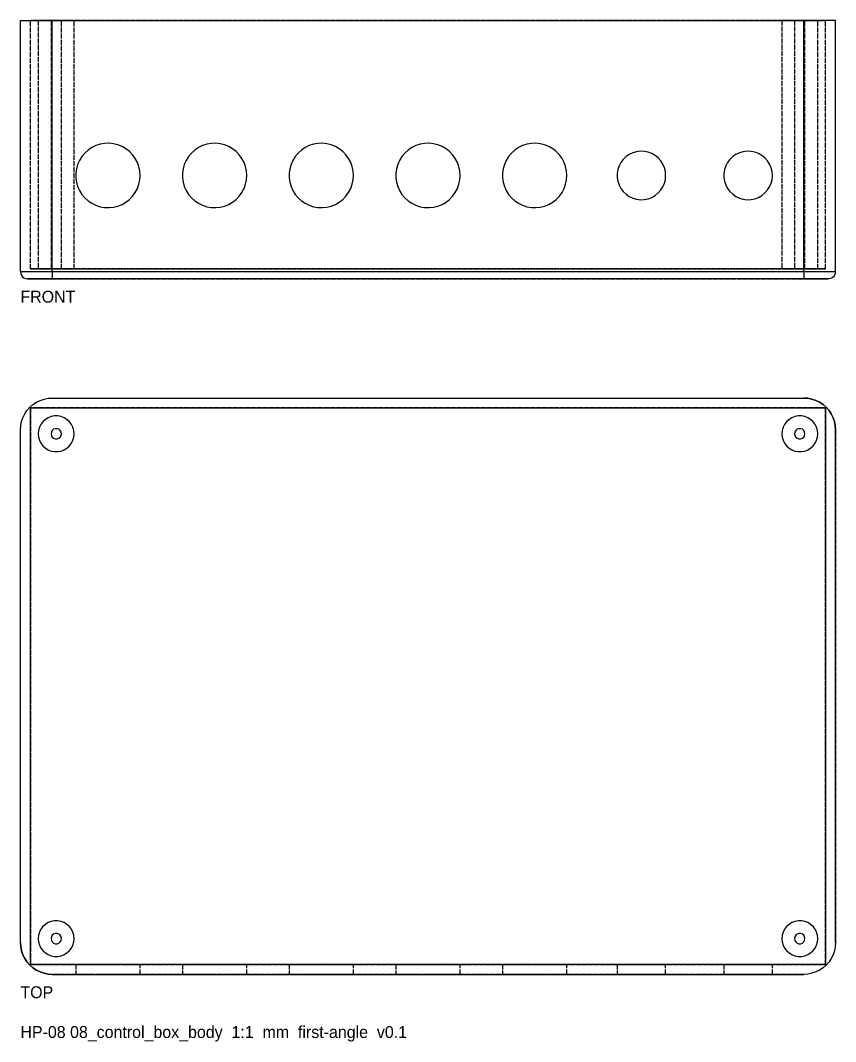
# Model space of a CAD drawing. Header units: millimetres. Extents: x 0 to 380, y -17 to 240.
# Drawn here: x 0 to 205, y -16.9 to 240 of the extents above; entities that cross this region are included whole.
import ezdxf

# ---------------------------------------------------------------- set-up
doc = ezdxf.new("R2010")
doc.units = ezdxf.units.MM
doc.linetypes.add('DASHED', pattern=[1.524, 1.27, -0.254])
for name, color, linetype in [('HIDDEN', 8, 'DASHED'), ('TEXT', 3, 'Continuous'), ('VISIBLE', 7, 'Continuous')]:
    doc.layers.add(name, color=color, linetype=linetype)

msp = doc.modelspace()

# ---------------------------------------------------------------- linework, layer by layer
at = {"layer": 'HIDDEN'}
for points in [[(0, 176.75), (0, 240)], [(0, 240), (0.05, 240), (0.2, 240), (0.45, 240), (0.79, 240), (1.23, 240), (1.75, 240), (2.34, 240), (3.01, 240), (3.74, 240), (4.53, 240), (5.36, 240), (6.22, 240), (7.1, 240), (8, 240)], [(2.5, 240), (202.5, 240)], [(202.5, 240), (2.5, 240)], [(2.5, 177.5), (2.5, 240)], [(2.5, 177.5), (2.5, 240)], [(13.5, 240), (13.39, 240), (13.05, 240), (12.52, 240), (11.81, 240), (10.95, 240), (10, 240), (9, 240), (8, 240), (7.05, 240), (6.19, 240), (5.48, 240), (4.95, 240), (4.61, 240), (4.5, 240)], [(4.5, 240), (4.61, 240), (4.95, 240), (5.48, 240), (6.19, 240), (7.05, 240), (8, 240), (9, 240), (10, 240), (10.95, 240), (11.81, 240), (12.52, 240), (13.05, 240), (13.39, 240), (13.5, 240)], [(13.5, 240), (13.39, 240), (13.05, 240), (12.52, 240), (11.81, 240), (10.95, 240), (10, 240), (9, 240), (8, 240), (7.05, 240), (6.19, 240), (5.48, 240), (4.95, 240), (4.61, 240), (4.5, 240)], [(4.5, 240), (4.61, 240), (4.95, 240), (5.48, 240), (6.19, 240), (7.05, 240), (8, 240), (9, 240), (10, 240), (10.95, 240), (11.81, 240), (12.52, 240), (13.05, 240), (13.39, 240), (13.5, 240)], [(4.5, 240), (4.5, 177.5)], [(4.5, 240), (4.5, 177.5)], [(10.3, 240), (10.27, 240), (10.17, 240), (10.02, 240), (9.81, 240), (9.56, 240), (9.29, 240), (9, 240), (8.71, 240), (8.44, 240), (8.19, 240), (7.98, 240), (7.83, 240), (7.73, 240), (7.7, 240)], [(7.7, 240), (7.73, 240), (7.83, 240), (7.98, 240), (8.19, 240), (8.44, 240), (8.71, 240), (9, 240), (9.29, 240), (9.56, 240), (9.81, 240), (10.02, 240), (10.17, 240), (10.27, 240), (10.3, 240)], [(10.3, 240), (10.27, 240), (10.17, 240), (10.02, 240), (9.81, 240), (9.56, 240), (9.29, 240), (9, 240), (8.71, 240), (8.44, 240), (8.19, 240), (7.98, 240), (7.83, 240), (7.73, 240), (7.7, 240)], [(7.7, 240), (7.73, 240), (7.83, 240), (7.98, 240), (8.19, 240), (8.44, 240), (8.71, 240), (9, 240), (9.29, 240), (9.56, 240), (9.81, 240), (10.02, 240), (10.17, 240), (10.27, 240), (10.3, 240)], [(7.7, 240), (7.7, 177.5)], [(7.7, 240), (7.7, 177.5)], [(8, 240), (197, 240)], [(10.3, 177.5), (10.3, 240)], [(10.3, 177.5), (10.3, 240)], [(13.5, 177.5), (13.5, 240)], [(13.5, 177.5), (13.5, 240)], [(200.5, 240), (200.39, 240), (200.05, 240), (199.52, 240), (198.81, 240), (197.95, 240), (197, 240), (196, 240), (195, 240), (194.05, 240), (193.19, 240), (192.48, 240), (191.95, 240), (191.61, 240), (191.5, 240)], [(191.5, 240), (191.61, 240), (191.95, 240), (192.48, 240), (193.19, 240), (194.05, 240), (195, 240), (196, 240), (197, 240), (197.95, 240), (198.81, 240), (199.52, 240), (200.05, 240), (200.39, 240), (200.5, 240)], [(200.5, 240), (200.39, 240), (200.05, 240), (199.52, 240), (198.81, 240), (197.95, 240), (197, 240), (196, 240), (195, 240), (194.05, 240), (193.19, 240), (192.48, 240), (191.95, 240), (191.61, 240), (191.5, 240)], [(191.5, 240), (191.61, 240), (191.95, 240), (192.48, 240), (193.19, 240), (194.05, 240), (195, 240), (196, 240), (197, 240), (197.95, 240), (198.81, 240), (199.52, 240), (200.05, 240), (200.39, 240), (200.5, 240)], [(191.5, 240), (191.5, 177.5)], [(191.5, 240), (191.5, 177.5)], [(197.3, 240), (197.27, 240), (197.17, 240), (197.02, 240), (196.81, 240), (196.56, 240), (196.29, 240), (196, 240), (195.71, 240), (195.44, 240), (195.19, 240), (194.98, 240), (194.83, 240), (194.73, 240), (194.7, 240)], [(194.7, 240), (194.73, 240), (194.83, 240), (194.98, 240), (195.19, 240), (195.44, 240), (195.71, 240), (196, 240), (196.29, 240), (196.56, 240), (196.81, 240), (197.02, 240), (197.17, 240), (197.27, 240), (197.3, 240)], [(197.3, 240), (197.27, 240), (197.17, 240), (197.02, 240), (196.81, 240), (196.56, 240), (196.29, 240), (196, 240), (195.71, 240), (195.44, 240), (195.19, 240), (194.98, 240), (194.83, 240), (194.73, 240), (194.7, 240)], [(194.7, 240), (194.73, 240), (194.83, 240), (194.98, 240), (195.19, 240), (195.44, 240), (195.71, 240), (196, 240), (196.29, 240), (196.56, 240), (196.81, 240), (197.02, 240), (197.17, 240), (197.27, 240), (197.3, 240)], [(194.7, 240), (194.7, 177.5)], [(194.7, 240), (194.7, 177.5)], [(205, 240), (204.95, 240), (204.8, 240), (204.55, 240), (204.21, 240), (203.77, 240), (203.25, 240), (202.66, 240), (201.99, 240), (201.26, 240), (200.47, 240), (199.64, 240), (198.78, 240), (197.9, 240), (197, 240)], [(197.3, 177.5), (197.3, 240)], [(197.3, 177.5), (197.3, 240)], [(200.5, 177.5), (200.5, 240)], [(200.5, 177.5), (200.5, 240)], [(202.5, 177.5), (202.5, 240)], [(202.5, 177.5), (202.5, 240)], [(205, 176.75), (205, 240)], [(30.1, 201), (30.02, 202.13), (29.79, 203.23), (29.4, 204.29), (28.87, 205.29), (28.2, 206.21), (27.42, 207.02), (26.53, 207.72), (25.55, 208.28), (24.5, 208.7), (23.41, 208.98), (22.28, 209.1), (21.15, 209.06), (20.04, 208.86), (18.97, 208.51), (17.95, 208.01), (17.01, 207.38), (16.17, 206.63), (15.45, 205.76), (14.85, 204.8), (14.39, 203.77), (14.08, 202.68), (13.92, 201.57), (13.92, 200.43), (14.08, 199.32), (14.39, 198.23), (14.85, 197.2), (15.45, 196.24), (16.17, 195.37), (17.01, 194.62), (17.95, 193.99), (18.97, 193.49), (20.04, 193.14), (21.15, 192.94), (22.28, 192.9), (23.41, 193.02), (24.5, 193.3), (25.55, 193.72), (26.53, 194.28), (27.42, 194.98), (28.2, 195.79), (28.87, 196.71), (29.4, 197.71), (29.79, 198.77), (30.02, 199.87), (30.1, 201)], [(56.93, 201), (56.85, 202.13), (56.62, 203.23), (56.23, 204.29), (55.7, 205.29), (55.04, 206.21), (54.25, 207.02), (53.36, 207.72), (52.38, 208.28), (51.34, 208.7), (50.24, 208.98), (49.12, 209.1), (47.99, 209.06), (46.87, 208.86), (45.8, 208.51), (44.78, 208.01), (43.85, 207.38), (43.01, 206.63), (42.28, 205.76), (41.68, 204.8), (41.22, 203.77), (40.91, 202.68), (40.75, 201.57), (40.75, 200.43), (40.91, 199.32), (41.22, 198.23), (41.68, 197.2), (42.28, 196.24), (43.01, 195.37), (43.85, 194.62), (44.78, 193.99), (45.8, 193.49), (46.87, 193.14), (47.99, 192.94), (49.12, 192.9), (50.24, 193.02), (51.34, 193.3), (52.38, 193.72), (53.36, 194.28), (54.25, 194.98), (55.04, 195.79), (55.7, 196.71), (56.23, 197.71), (56.62, 198.77), (56.85, 199.87), (56.93, 201)], [(83.77, 201), (83.69, 202.13), (83.45, 203.23), (83.07, 204.29), (82.54, 205.29), (81.87, 206.21), (81.09, 207.02), (80.2, 207.72), (79.22, 208.28), (78.17, 208.7), (77.07, 208.98), (75.95, 209.1), (74.82, 209.06), (73.71, 208.86), (72.63, 208.51), (71.62, 208.01), (70.68, 207.38), (69.84, 206.63), (69.11, 205.76), (68.51, 204.8), (68.06, 203.77), (67.74, 202.68), (67.59, 201.57), (67.59, 200.43), (67.74, 199.32), (68.06, 198.23), (68.51, 197.2), (69.11, 196.24), (69.84, 195.37), (70.68, 194.62), (71.62, 193.99), (72.63, 193.49), (73.71, 193.14), (74.82, 192.94), (75.95, 192.9), (77.07, 193.02), (78.17, 193.3), (79.22, 193.72), (80.2, 194.28), (81.09, 194.98), (81.87, 195.79), (82.54, 196.71), (83.07, 197.71), (83.45, 198.77), (83.69, 199.87), (83.77, 201)], [(110.6, 201), (110.52, 202.13), (110.29, 203.23), (109.9, 204.29), (109.37, 205.29), (108.7, 206.21), (107.92, 207.02), (107.03, 207.72), (106.05, 208.28), (105, 208.7), (103.91, 208.98), (102.78, 209.1), (101.65, 209.06), (100.54, 208.86), (99.47, 208.51), (98.45, 208.01), (97.51, 207.38), (96.67, 206.63), (95.95, 205.76), (95.35, 204.8), (94.89, 203.77), (94.58, 202.68), (94.42, 201.57), (94.42, 200.43), (94.58, 199.32), (94.89, 198.23), (95.35, 197.2), (95.95, 196.24), (96.67, 195.37), (97.51, 194.62), (98.45, 193.99), (99.47, 193.49), (100.54, 193.14), (101.65, 192.94), (102.78, 192.9), (103.91, 193.02), (105, 193.3), (106.05, 193.72), (107.03, 194.28), (107.92, 194.98), (108.7, 195.79), (109.37, 196.71), (109.9, 197.71), (110.29, 198.77), (110.52, 199.87), (110.6, 201)], [(137.43, 201), (137.35, 202.13), (137.12, 203.23), (136.73, 204.29), (136.2, 205.29), (135.54, 206.21), (134.75, 207.02), (133.86, 207.72), (132.88, 208.28), (131.84, 208.7), (130.74, 208.98), (129.62, 209.1), (128.49, 209.06), (127.37, 208.86), (126.3, 208.51), (125.28, 208.01), (124.35, 207.38), (123.51, 206.63), (122.78, 205.76), (122.18, 204.8), (121.72, 203.77), (121.41, 202.68), (121.25, 201.57), (121.25, 200.43), (121.41, 199.32), (121.72, 198.23), (122.18, 197.2), (122.78, 196.24), (123.51, 195.37), (124.35, 194.62), (125.28, 193.99), (126.3, 193.49), (127.37, 193.14), (128.49, 192.94), (129.62, 192.9), (130.74, 193.02), (131.84, 193.3), (132.88, 193.72), (133.86, 194.28), (134.75, 194.98), (135.54, 195.79), (136.2, 196.71), (136.73, 197.71), (137.12, 198.77), (137.35, 199.87), (137.43, 201)], [(162.27, 201), (162.19, 201.98), (161.95, 202.93), (161.57, 203.83), (161.04, 204.66), (160.39, 205.4), (159.63, 206.02), (158.78, 206.51), (157.86, 206.86), (156.9, 207.06), (155.92, 207.1), (154.95, 206.98), (154, 206.7), (153.12, 206.28), (152.31, 205.73), (151.6, 205.05), (151.01, 204.26), (150.55, 203.39), (150.24, 202.46), (150.09, 201.49), (150.09, 200.51), (150.24, 199.54), (150.55, 198.61), (151.01, 197.74), (151.6, 196.95), (152.31, 196.27), (153.12, 195.72), (154, 195.3), (154.95, 195.02), (155.92, 194.9), (156.9, 194.94), (157.86, 195.14), (158.78, 195.49), (159.63, 195.98), (160.39, 196.6), (161.04, 197.34), (161.57, 198.17), (161.95, 199.07), (162.19, 200.02), (162.27, 201)], [(189.1, 201), (189.02, 201.98), (188.79, 202.93), (188.4, 203.83), (187.88, 204.66), (187.23, 205.4), (186.47, 206.02), (185.62, 206.51), (184.7, 206.86), (183.74, 207.06), (182.75, 207.1), (181.78, 206.98), (180.84, 206.7), (179.95, 206.28), (179.14, 205.73), (178.43, 205.05), (177.84, 204.26), (177.39, 203.39), (177.08, 202.46), (176.92, 201.49), (176.92, 200.51), (177.08, 199.54), (177.39, 198.61), (177.84, 197.74), (178.43, 196.95), (179.14, 196.27), (179.95, 195.72), (180.84, 195.3), (181.78, 195.02), (182.75, 194.9), (183.74, 194.94), (184.7, 195.14), (185.62, 195.49), (186.47, 195.98), (187.23, 196.6), (187.88, 197.34), (188.4, 198.17), (188.79, 199.07), (189.02, 200.02), (189.1, 201)], [(202.5, 177.5), (2.5, 177.5)], [(2.5, 177.5), (202.5, 177.5)], [(13.5, 177.5), (13.39, 177.5), (13.05, 177.5), (12.52, 177.5), (11.81, 177.5), (10.95, 177.5), (10, 177.5), (9, 177.5), (8, 177.5), (7.05, 177.5), (6.19, 177.5), (5.48, 177.5), (4.95, 177.5), (4.61, 177.5), (4.5, 177.5)], [(4.5, 177.5), (4.61, 177.5), (4.95, 177.5), (5.48, 177.5), (6.19, 177.5), (7.05, 177.5), (8, 177.5), (9, 177.5), (10, 177.5), (10.95, 177.5), (11.81, 177.5), (12.52, 177.5), (13.05, 177.5), (13.39, 177.5), (13.5, 177.5)], [(13.5, 177.5), (13.39, 177.5), (13.05, 177.5), (12.52, 177.5), (11.81, 177.5), (10.95, 177.5), (10, 177.5), (9, 177.5), (8, 177.5), (7.05, 177.5), (6.19, 177.5), (5.48, 177.5), (4.95, 177.5), (4.61, 177.5), (4.5, 177.5)], [(4.5, 177.5), (4.61, 177.5), (4.95, 177.5), (5.48, 177.5), (6.19, 177.5), (7.05, 177.5), (8, 177.5), (9, 177.5), (10, 177.5), (10.95, 177.5), (11.81, 177.5), (12.52, 177.5), (13.05, 177.5), (13.39, 177.5), (13.5, 177.5)], [(10.3, 177.5), (10.27, 177.5), (10.17, 177.5), (10.02, 177.5), (9.81, 177.5), (9.56, 177.5), (9.29, 177.5), (9, 177.5), (8.71, 177.5), (8.44, 177.5), (8.19, 177.5), (7.98, 177.5), (7.83, 177.5), (7.73, 177.5), (7.7, 177.5)], [(7.7, 177.5), (7.73, 177.5), (7.83, 177.5), (7.98, 177.5), (8.19, 177.5), (8.44, 177.5), (8.71, 177.5), (9, 177.5), (9.29, 177.5), (9.56, 177.5), (9.81, 177.5), (10.02, 177.5), (10.17, 177.5), (10.27, 177.5), (10.3, 177.5)], [(10.3, 177.5), (10.27, 177.5), (10.17, 177.5), (10.02, 177.5), (9.81, 177.5), (9.56, 177.5), (9.29, 177.5), (9, 177.5), (8.71, 177.5), (8.44, 177.5), (8.19, 177.5), (7.98, 177.5), (7.83, 177.5), (7.73, 177.5), (7.7, 177.5)], [(7.7, 177.5), (7.73, 177.5), (7.83, 177.5), (7.98, 177.5), (8.19, 177.5), (8.44, 177.5), (8.71, 177.5), (9, 177.5), (9.29, 177.5), (9.56, 177.5), (9.81, 177.5), (10.02, 177.5), (10.17, 177.5), (10.27, 177.5), (10.3, 177.5)], [(200.5, 177.5), (200.39, 177.5), (200.05, 177.5), (199.52, 177.5), (198.81, 177.5), (197.95, 177.5), (197, 177.5), (196, 177.5), (195, 177.5), (194.05, 177.5), (193.19, 177.5), (192.48, 177.5), (191.95, 177.5), (191.61, 177.5), (191.5, 177.5)], [(191.5, 177.5), (191.61, 177.5), (191.95, 177.5), (192.48, 177.5), (193.19, 177.5), (194.05, 177.5), (195, 177.5), (196, 177.5), (197, 177.5), (197.95, 177.5), (198.81, 177.5), (199.52, 177.5), (200.05, 177.5), (200.39, 177.5), (200.5, 177.5)], [(200.5, 177.5), (200.39, 177.5), (200.05, 177.5), (199.52, 177.5), (198.81, 177.5), (197.95, 177.5), (197, 177.5), (196, 177.5), (195, 177.5), (194.05, 177.5), (193.19, 177.5), (192.48, 177.5), (191.95, 177.5), (191.61, 177.5), (191.5, 177.5)], [(191.5, 177.5), (191.61, 177.5), (191.95, 177.5), (192.48, 177.5), (193.19, 177.5), (194.05, 177.5), (195, 177.5), (196, 177.5), (197, 177.5), (197.95, 177.5), (198.81, 177.5), (199.52, 177.5), (200.05, 177.5), (200.39, 177.5), (200.5, 177.5)], [(197.3, 177.5), (197.27, 177.5), (197.17, 177.5), (197.02, 177.5), (196.81, 177.5), (196.56, 177.5), (196.29, 177.5), (196, 177.5), (195.71, 177.5), (195.44, 177.5), (195.19, 177.5), (194.98, 177.5), (194.83, 177.5), (194.73, 177.5), (194.7, 177.5)], [(194.7, 177.5), (194.73, 177.5), (194.83, 177.5), (194.98, 177.5), (195.19, 177.5), (195.44, 177.5), (195.71, 177.5), (196, 177.5), (196.29, 177.5), (196.56, 177.5), (196.81, 177.5), (197.02, 177.5), (197.17, 177.5), (197.27, 177.5), (197.3, 177.5)], [(197.3, 177.5), (197.27, 177.5), (197.17, 177.5), (197.02, 177.5), (196.81, 177.5), (196.56, 177.5), (196.29, 177.5), (196, 177.5), (195.71, 177.5), (195.44, 177.5), (195.19, 177.5), (194.98, 177.5), (194.83, 177.5), (194.73, 177.5), (194.7, 177.5)], [(194.7, 177.5), (194.73, 177.5), (194.83, 177.5), (194.98, 177.5), (195.19, 177.5), (195.44, 177.5), (195.71, 177.5), (196, 177.5), (196.29, 177.5), (196.56, 177.5), (196.81, 177.5), (197.02, 177.5), (197.17, 177.5), (197.27, 177.5), (197.3, 177.5)], [(0, 176.75), (0.06, 176.3), (0.23, 175.88), (0.51, 175.51), (0.88, 175.23), (1.3, 175.06), (1.75, 175)], [(1.75, 175), (1.79, 175), (1.91, 175), (2.1, 175), (2.37, 175), (2.71, 175), (3.11, 175), (3.58, 175), (4.1, 175), (4.67, 175), (5.29, 175), (5.94, 175), (6.61, 175), (7.3, 175), (8, 175)], [(8, 175), (197, 175)], [(197, 175), (197.7, 175), (198.39, 175), (199.06, 175), (199.71, 175), (200.33, 175), (200.9, 175), (201.42, 175), (201.89, 175), (202.29, 175), (202.63, 175), (202.9, 175), (203.09, 175), (203.21, 175), (203.25, 175)], [(205, 176.75), (204.94, 176.3), (204.77, 175.88), (204.49, 175.51), (204.12, 175.23), (203.7, 175.06), (203.25, 175)], [(0, 137), (0.07, 138.04), (0.27, 139.07), (0.61, 140.06), (1.07, 141), (1.65, 141.87), (2.34, 142.66), (3.13, 143.35), (4, 143.93), (4.94, 144.39), (5.93, 144.73), (6.96, 144.93), (8, 145)], [(8, 145), (197, 145)], [(197, 145), (198.04, 144.93), (199.07, 144.73), (200.06, 144.39), (201, 143.93), (201.87, 143.35), (202.66, 142.66), (203.35, 141.87), (203.93, 141), (204.39, 140.06), (204.73, 139.07), (204.93, 138.04), (205, 137)], [(202.5, 142.5), (2.5, 142.5)], [(2.5, 142.5), (2.5, 2.5)], [(202.5, 2.5), (202.5, 142.5)], [(13.5, 136), (13.42, 136.83), (13.2, 137.63), (12.83, 138.37), (12.33, 139.03), (11.71, 139.59), (11.01, 140.03), (10.23, 140.33), (9.42, 140.48), (8.58, 140.48), (7.77, 140.33), (6.99, 140.03), (6.29, 139.59), (5.67, 139.03), (5.17, 138.37), (4.8, 137.63), (4.58, 136.83), (4.5, 136), (4.58, 135.17), (4.8, 134.37), (5.17, 133.63), (5.67, 132.97), (6.29, 132.41), (6.99, 131.97), (7.77, 131.67), (8.58, 131.52), (9.42, 131.52), (10.23, 131.67), (11.01, 131.97), (11.71, 132.41), (12.33, 132.97), (12.83, 133.63), (13.2, 134.37), (13.42, 135.17), (13.5, 136)], [(200.5, 136), (200.42, 136.83), (200.2, 137.63), (199.83, 138.37), (199.33, 139.03), (198.71, 139.59), (198.01, 140.03), (197.23, 140.33), (196.42, 140.48), (195.58, 140.48), (194.77, 140.33), (193.99, 140.03), (193.29, 139.59), (192.67, 139.03), (192.17, 138.37), (191.8, 137.63), (191.58, 136.83), (191.5, 136), (191.58, 135.17), (191.8, 134.37), (192.17, 133.63), (192.67, 132.97), (193.29, 132.41), (193.99, 131.97), (194.77, 131.67), (195.58, 131.52), (196.42, 131.52), (197.23, 131.67), (198.01, 131.97), (198.71, 132.41), (199.33, 132.97), (199.83, 133.63), (200.2, 134.37), (200.42, 135.17), (200.5, 136)], [(0, 8), (0, 137)], [(10.3, 136), (10.22, 136.44), (10, 136.84), (9.65, 137.13), (9.23, 137.28), (8.77, 137.28), (8.35, 137.13), (8, 136.84), (7.78, 136.44), (7.7, 136), (7.78, 135.56), (8, 135.16), (8.35, 134.87), (8.77, 134.72), (9.23, 134.72), (9.65, 134.87), (10, 135.16), (10.22, 135.56), (10.3, 136)], [(197.3, 136), (197.22, 136.44), (197, 136.84), (196.65, 137.13), (196.23, 137.28), (195.77, 137.28), (195.35, 137.13), (195, 136.84), (194.78, 136.44), (194.7, 136), (194.78, 135.56), (195, 135.16), (195.35, 134.87), (195.77, 134.72), (196.23, 134.72), (196.65, 134.87), (197, 135.16), (197.22, 135.56), (197.3, 136)], [(205, 137), (205, 8)], [(13.5, 9), (13.42, 9.83), (13.2, 10.63), (12.83, 11.37), (12.33, 12.03), (11.71, 12.59), (11.01, 13.03), (10.23, 13.33), (9.42, 13.48), (8.58, 13.48), (7.77, 13.33), (6.99, 13.03), (6.29, 12.59), (5.67, 12.03), (5.17, 11.37), (4.8, 10.63), (4.58, 9.83), (4.5, 9), (4.58, 8.17), (4.8, 7.37), (5.17, 6.63), (5.67, 5.97), (6.29, 5.41), (6.99, 4.97), (7.77, 4.67), (8.58, 4.52), (9.42, 4.52), (10.23, 4.67), (11.01, 4.97), (11.71, 5.41), (12.33, 5.97), (12.83, 6.63), (13.2, 7.37), (13.42, 8.17), (13.5, 9)], [(200.5, 9), (200.42, 9.83), (200.2, 10.63), (199.83, 11.37), (199.33, 12.03), (198.71, 12.59), (198.01, 13.03), (197.23, 13.33), (196.42, 13.48), (195.58, 13.48), (194.77, 13.33), (193.99, 13.03), (193.29, 12.59), (192.67, 12.03), (192.17, 11.37), (191.8, 10.63), (191.58, 9.83), (191.5, 9), (191.58, 8.17), (191.8, 7.37), (192.17, 6.63), (192.67, 5.97), (193.29, 5.41), (193.99, 4.97), (194.77, 4.67), (195.58, 4.52), (196.42, 4.52), (197.23, 4.67), (198.01, 4.97), (198.71, 5.41), (199.33, 5.97), (199.83, 6.63), (200.2, 7.37), (200.42, 8.17), (200.5, 9)], [(10.3, 9), (10.22, 9.44), (10, 9.84), (9.65, 10.13), (9.23, 10.28), (8.77, 10.28), (8.35, 10.13), (8, 9.84), (7.78, 9.44), (7.7, 9), (7.78, 8.56), (8, 8.16), (8.35, 7.87), (8.77, 7.72), (9.23, 7.72), (9.65, 7.87), (10, 8.16), (10.22, 8.56), (10.3, 9)], [(197.3, 9), (197.22, 9.44), (197, 9.84), (196.65, 10.13), (196.23, 10.28), (195.77, 10.28), (195.35, 10.13), (195, 9.84), (194.78, 9.44), (194.7, 9), (194.78, 8.56), (195, 8.16), (195.35, 7.87), (195.77, 7.72), (196.23, 7.72), (196.65, 7.87), (197, 8.16), (197.22, 8.56), (197.3, 9)], [(8, 0), (6.96, 0.07), (5.93, 0.27), (4.94, 0.61), (4, 1.07), (3.13, 1.65), (2.34, 2.34), (1.65, 3.13), (1.07, 4), (0.61, 4.94), (0.27, 5.93), (0.07, 6.96), (0, 8)], [(205, 8), (204.93, 6.96), (204.73, 5.93), (204.39, 4.94), (203.93, 4), (203.35, 3.13), (202.66, 2.34), (201.87, 1.65), (201, 1.07), (200.06, 0.61), (199.07, 0.27), (198.04, 0.07), (197, 0)], [(2.5, 2.5), (202.5, 2.5)], [(197, 0), (8, 0)], [(30.1, 2.5), (29.9, 2.5), (29.3, 2.5), (28.33, 2.5), (27.05, 2.5), (25.51, 2.5), (23.8, 2.5), (22, 2.5), (20.2, 2.5), (18.49, 2.5), (16.95, 2.5), (15.67, 2.5), (14.7, 2.5), (14.1, 2.5), (13.9, 2.5)], [(13.9, 2.5), (14.1, 2.5), (14.7, 2.5), (15.67, 2.5), (16.95, 2.5), (18.49, 2.5), (20.2, 2.5), (22, 2.5), (23.8, 2.5), (25.51, 2.5), (27.05, 2.5), (28.33, 2.5), (29.3, 2.5), (29.9, 2.5), (30.1, 2.5)], [(13.9, 2.5), (13.9, 0)], [(30.1, 0), (29.9, 0), (29.3, 0), (28.33, 0), (27.05, 0), (25.51, 0), (23.8, 0), (22, 0), (20.2, 0), (18.49, 0), (16.95, 0), (15.67, 0), (14.7, 0), (14.1, 0), (13.9, 0)], [(13.9, 0), (14.1, 0), (14.7, 0), (15.67, 0), (16.95, 0), (18.49, 0), (20.2, 0), (22, 0), (23.8, 0), (25.51, 0), (27.05, 0), (28.33, 0), (29.3, 0), (29.9, 0), (30.1, 0)], [(30.1, 0), (30.1, 2.5)], [(56.93, 2.5), (56.73, 2.5), (56.13, 2.5), (55.17, 2.5), (53.88, 2.5), (52.35, 2.5), (50.64, 2.5), (48.83, 2.5), (47.03, 2.5), (45.32, 2.5), (43.78, 2.5), (42.5, 2.5), (41.54, 2.5), (40.94, 2.5), (40.73, 2.5)], [(40.73, 2.5), (40.94, 2.5), (41.54, 2.5), (42.5, 2.5), (43.78, 2.5), (45.32, 2.5), (47.03, 2.5), (48.83, 2.5), (50.64, 2.5), (52.35, 2.5), (53.88, 2.5), (55.17, 2.5), (56.13, 2.5), (56.73, 2.5), (56.93, 2.5)], [(40.73, 2.5), (40.73, 0)], [(56.93, 0), (56.73, 0), (56.13, 0), (55.17, 0), (53.88, 0), (52.35, 0), (50.64, 0), (48.83, 0), (47.03, 0), (45.32, 0), (43.78, 0), (42.5, 0), (41.54, 0), (40.94, 0), (40.73, 0)], [(40.73, 0), (40.94, 0), (41.54, 0), (42.5, 0), (43.78, 0), (45.32, 0), (47.03, 0), (48.83, 0), (50.64, 0), (52.35, 0), (53.88, 0), (55.17, 0), (56.13, 0), (56.73, 0), (56.93, 0)], [(56.93, 0), (56.93, 2.5)], [(83.77, 2.5), (83.56, 2.5), (82.96, 2.5), (82, 2.5), (80.72, 2.5), (79.18, 2.5), (77.47, 2.5), (75.67, 2.5), (73.86, 2.5), (72.15, 2.5), (70.62, 2.5), (69.33, 2.5), (68.37, 2.5), (67.77, 2.5), (67.57, 2.5)], [(67.57, 2.5), (67.77, 2.5), (68.37, 2.5), (69.33, 2.5), (70.62, 2.5), (72.15, 2.5), (73.86, 2.5), (75.67, 2.5), (77.47, 2.5), (79.18, 2.5), (80.72, 2.5), (82, 2.5), (82.96, 2.5), (83.56, 2.5), (83.77, 2.5)], [(67.57, 2.5), (67.57, 0)], [(83.77, 0), (83.56, 0), (82.96, 0), (82, 0), (80.72, 0), (79.18, 0), (77.47, 0), (75.67, 0), (73.86, 0), (72.15, 0), (70.62, 0), (69.33, 0), (68.37, 0), (67.77, 0), (67.57, 0)], [(67.57, 0), (67.77, 0), (68.37, 0), (69.33, 0), (70.62, 0), (72.15, 0), (73.86, 0), (75.67, 0), (77.47, 0), (79.18, 0), (80.72, 0), (82, 0), (82.96, 0), (83.56, 0), (83.77, 0)], [(83.77, 0), (83.77, 2.5)], [(110.6, 2.5), (110.4, 2.5), (109.8, 2.5), (108.83, 2.5), (107.55, 2.5), (106.01, 2.5), (104.3, 2.5), (102.5, 2.5), (100.7, 2.5), (98.99, 2.5), (97.45, 2.5), (96.17, 2.5), (95.2, 2.5), (94.6, 2.5), (94.4, 2.5)], [(94.4, 2.5), (94.6, 2.5), (95.2, 2.5), (96.17, 2.5), (97.45, 2.5), (98.99, 2.5), (100.7, 2.5), (102.5, 2.5), (104.3, 2.5), (106.01, 2.5), (107.55, 2.5), (108.83, 2.5), (109.8, 2.5), (110.4, 2.5), (110.6, 2.5)], [(94.4, 2.5), (94.4, 0)], [(110.6, 0), (110.4, 0), (109.8, 0), (108.83, 0), (107.55, 0), (106.01, 0), (104.3, 0), (102.5, 0), (100.7, 0), (98.99, 0), (97.45, 0), (96.17, 0), (95.2, 0), (94.6, 0), (94.4, 0)], [(94.4, 0), (94.6, 0), (95.2, 0), (96.17, 0), (97.45, 0), (98.99, 0), (100.7, 0), (102.5, 0), (104.3, 0), (106.01, 0), (107.55, 0), (108.83, 0), (109.8, 0), (110.4, 0), (110.6, 0)], [(110.6, 0), (110.6, 2.5)], [(137.43, 2.5), (137.23, 2.5), (136.63, 2.5), (135.67, 2.5), (134.38, 2.5), (132.85, 2.5), (131.14, 2.5), (129.33, 2.5), (127.53, 2.5), (125.82, 2.5), (124.28, 2.5), (123, 2.5), (122.04, 2.5), (121.44, 2.5), (121.23, 2.5)], [(121.23, 2.5), (121.44, 2.5), (122.04, 2.5), (123, 2.5), (124.28, 2.5), (125.82, 2.5), (127.53, 2.5), (129.33, 2.5), (131.14, 2.5), (132.85, 2.5), (134.38, 2.5), (135.67, 2.5), (136.63, 2.5), (137.23, 2.5), (137.43, 2.5)], [(121.23, 2.5), (121.23, 0)], [(137.43, 0), (137.23, 0), (136.63, 0), (135.67, 0), (134.38, 0), (132.85, 0), (131.14, 0), (129.33, 0), (127.53, 0), (125.82, 0), (124.28, 0), (123, 0), (122.04, 0), (121.44, 0), (121.23, 0)], [(121.23, 0), (121.44, 0), (122.04, 0), (123, 0), (124.28, 0), (125.82, 0), (127.53, 0), (129.33, 0), (131.14, 0), (132.85, 0), (134.38, 0), (135.67, 0), (136.63, 0), (137.23, 0), (137.43, 0)], [(137.43, 0), (137.43, 2.5)], [(162.27, 2.5), (162.11, 2.5), (161.66, 2.5), (160.94, 2.5), (159.97, 2.5), (158.81, 2.5), (157.52, 2.5), (156.17, 2.5), (154.81, 2.5), (153.52, 2.5), (152.36, 2.5), (151.4, 2.5), (150.67, 2.5), (150.22, 2.5), (150.07, 2.5)], [(150.07, 2.5), (150.22, 2.5), (150.67, 2.5), (151.4, 2.5), (152.36, 2.5), (153.52, 2.5), (154.81, 2.5), (156.17, 2.5), (157.52, 2.5), (158.81, 2.5), (159.97, 2.5), (160.94, 2.5), (161.66, 2.5), (162.11, 2.5), (162.27, 2.5)], [(150.07, 2.5), (150.07, 0)], [(162.27, 0), (162.11, 0), (161.66, 0), (160.94, 0), (159.97, 0), (158.81, 0), (157.52, 0), (156.17, 0), (154.81, 0), (153.52, 0), (152.36, 0), (151.4, 0), (150.67, 0), (150.22, 0), (150.07, 0)], [(150.07, 0), (150.22, 0), (150.67, 0), (151.4, 0), (152.36, 0), (153.52, 0), (154.81, 0), (156.17, 0), (157.52, 0), (158.81, 0), (159.97, 0), (160.94, 0), (161.66, 0), (162.11, 0), (162.27, 0)], [(162.27, 0), (162.27, 2.5)], [(189.1, 2.5), (188.95, 2.5), (188.5, 2.5), (187.77, 2.5), (186.8, 2.5), (185.65, 2.5), (184.36, 2.5), (183, 2.5), (181.64, 2.5), (180.35, 2.5), (179.2, 2.5), (178.23, 2.5), (177.5, 2.5), (177.05, 2.5), (176.9, 2.5)], [(176.9, 2.5), (177.05, 2.5), (177.5, 2.5), (178.23, 2.5), (179.2, 2.5), (180.35, 2.5), (181.64, 2.5), (183, 2.5), (184.36, 2.5), (185.65, 2.5), (186.8, 2.5), (187.77, 2.5), (188.5, 2.5), (188.95, 2.5), (189.1, 2.5)], [(176.9, 2.5), (176.9, 0)], [(189.1, 0), (188.95, 0), (188.5, 0), (187.77, 0), (186.8, 0), (185.65, 0), (184.36, 0), (183, 0), (181.64, 0), (180.35, 0), (179.2, 0), (178.23, 0), (177.5, 0), (177.05, 0), (176.9, 0)], [(176.9, 0), (177.05, 0), (177.5, 0), (178.23, 0), (179.2, 0), (180.35, 0), (181.64, 0), (183, 0), (184.36, 0), (185.65, 0), (186.8, 0), (187.77, 0), (188.5, 0), (188.95, 0), (189.1, 0)], [(189.1, 0), (189.1, 2.5)]]:
    msp.add_lwpolyline(points, dxfattribs=at)
at = {"layer": 'VISIBLE'}
for points in [[(0, 176.75), (0, 240)], [(0, 240), (0.05, 240), (0.2, 240), (0.45, 240), (0.79, 240), (1.23, 240), (1.75, 240), (2.34, 240), (3.01, 240), (3.74, 240), (4.53, 240), (5.36, 240), (6.22, 240), (7.1, 240), (8, 240)], [(8, 240), (197, 240)], [(8, 176.75), (8, 240)], [(205, 240), (204.95, 240), (204.8, 240), (204.55, 240), (204.21, 240), (203.77, 240), (203.25, 240), (202.66, 240), (201.99, 240), (201.26, 240), (200.47, 240), (199.64, 240), (198.78, 240), (197.9, 240), (197, 240)], [(197, 176.75), (197, 240)], [(205, 176.75), (205, 240)], [(30.1, 201), (30.02, 202.13), (29.79, 203.23), (29.4, 204.29), (28.87, 205.29), (28.2, 206.21), (27.42, 207.02), (26.53, 207.72), (25.55, 208.28), (24.5, 208.7), (23.41, 208.98), (22.28, 209.1), (21.15, 209.06), (20.04, 208.86), (18.97, 208.51), (17.95, 208.01), (17.01, 207.38), (16.17, 206.63), (15.45, 205.76), (14.85, 204.8), (14.39, 203.77), (14.08, 202.68), (13.92, 201.57), (13.92, 200.43), (14.08, 199.32), (14.39, 198.23), (14.85, 197.2), (15.45, 196.24), (16.17, 195.37), (17.01, 194.62), (17.95, 193.99), (18.97, 193.49), (20.04, 193.14), (21.15, 192.94), (22.28, 192.9), (23.41, 193.02), (24.5, 193.3), (25.55, 193.72), (26.53, 194.28), (27.42, 194.98), (28.2, 195.79), (28.87, 196.71), (29.4, 197.71), (29.79, 198.77), (30.02, 199.87), (30.1, 201)], [(56.93, 201), (56.85, 202.13), (56.62, 203.23), (56.23, 204.29), (55.7, 205.29), (55.04, 206.21), (54.25, 207.02), (53.36, 207.72), (52.38, 208.28), (51.34, 208.7), (50.24, 208.98), (49.12, 209.1), (47.99, 209.06), (46.87, 208.86), (45.8, 208.51), (44.78, 208.01), (43.85, 207.38), (43.01, 206.63), (42.28, 205.76), (41.68, 204.8), (41.22, 203.77), (40.91, 202.68), (40.75, 201.57), (40.75, 200.43), (40.91, 199.32), (41.22, 198.23), (41.68, 197.2), (42.28, 196.24), (43.01, 195.37), (43.85, 194.62), (44.78, 193.99), (45.8, 193.49), (46.87, 193.14), (47.99, 192.94), (49.12, 192.9), (50.24, 193.02), (51.34, 193.3), (52.38, 193.72), (53.36, 194.28), (54.25, 194.98), (55.04, 195.79), (55.7, 196.71), (56.23, 197.71), (56.62, 198.77), (56.85, 199.87), (56.93, 201)], [(83.77, 201), (83.69, 202.13), (83.45, 203.23), (83.07, 204.29), (82.54, 205.29), (81.87, 206.21), (81.09, 207.02), (80.2, 207.72), (79.22, 208.28), (78.17, 208.7), (77.07, 208.98), (75.95, 209.1), (74.82, 209.06), (73.71, 208.86), (72.63, 208.51), (71.62, 208.01), (70.68, 207.38), (69.84, 206.63), (69.11, 205.76), (68.51, 204.8), (68.06, 203.77), (67.74, 202.68), (67.59, 201.57), (67.59, 200.43), (67.74, 199.32), (68.06, 198.23), (68.51, 197.2), (69.11, 196.24), (69.84, 195.37), (70.68, 194.62), (71.62, 193.99), (72.63, 193.49), (73.71, 193.14), (74.82, 192.94), (75.95, 192.9), (77.07, 193.02), (78.17, 193.3), (79.22, 193.72), (80.2, 194.28), (81.09, 194.98), (81.87, 195.79), (82.54, 196.71), (83.07, 197.71), (83.45, 198.77), (83.69, 199.87), (83.77, 201)], [(110.6, 201), (110.52, 202.13), (110.29, 203.23), (109.9, 204.29), (109.37, 205.29), (108.7, 206.21), (107.92, 207.02), (107.03, 207.72), (106.05, 208.28), (105, 208.7), (103.91, 208.98), (102.78, 209.1), (101.65, 209.06), (100.54, 208.86), (99.47, 208.51), (98.45, 208.01), (97.51, 207.38), (96.67, 206.63), (95.95, 205.76), (95.35, 204.8), (94.89, 203.77), (94.58, 202.68), (94.42, 201.57), (94.42, 200.43), (94.58, 199.32), (94.89, 198.23), (95.35, 197.2), (95.95, 196.24), (96.67, 195.37), (97.51, 194.62), (98.45, 193.99), (99.47, 193.49), (100.54, 193.14), (101.65, 192.94), (102.78, 192.9), (103.91, 193.02), (105, 193.3), (106.05, 193.72), (107.03, 194.28), (107.92, 194.98), (108.7, 195.79), (109.37, 196.71), (109.9, 197.71), (110.29, 198.77), (110.52, 199.87), (110.6, 201)], [(137.43, 201), (137.35, 202.13), (137.12, 203.23), (136.73, 204.29), (136.2, 205.29), (135.54, 206.21), (134.75, 207.02), (133.86, 207.72), (132.88, 208.28), (131.84, 208.7), (130.74, 208.98), (129.62, 209.1), (128.49, 209.06), (127.37, 208.86), (126.3, 208.51), (125.28, 208.01), (124.35, 207.38), (123.51, 206.63), (122.78, 205.76), (122.18, 204.8), (121.72, 203.77), (121.41, 202.68), (121.25, 201.57), (121.25, 200.43), (121.41, 199.32), (121.72, 198.23), (122.18, 197.2), (122.78, 196.24), (123.51, 195.37), (124.35, 194.62), (125.28, 193.99), (126.3, 193.49), (127.37, 193.14), (128.49, 192.94), (129.62, 192.9), (130.74, 193.02), (131.84, 193.3), (132.88, 193.72), (133.86, 194.28), (134.75, 194.98), (135.54, 195.79), (136.2, 196.71), (136.73, 197.71), (137.12, 198.77), (137.35, 199.87), (137.43, 201)], [(162.27, 201), (162.19, 201.98), (161.95, 202.93), (161.57, 203.83), (161.04, 204.66), (160.39, 205.4), (159.63, 206.02), (158.78, 206.51), (157.86, 206.86), (156.9, 207.06), (155.92, 207.1), (154.95, 206.98), (154, 206.7), (153.12, 206.28), (152.31, 205.73), (151.6, 205.05), (151.01, 204.26), (150.55, 203.39), (150.24, 202.46), (150.09, 201.49), (150.09, 200.51), (150.24, 199.54), (150.55, 198.61), (151.01, 197.74), (151.6, 196.95), (152.31, 196.27), (153.12, 195.72), (154, 195.3), (154.95, 195.02), (155.92, 194.9), (156.9, 194.94), (157.86, 195.14), (158.78, 195.49), (159.63, 195.98), (160.39, 196.6), (161.04, 197.34), (161.57, 198.17), (161.95, 199.07), (162.19, 200.02), (162.27, 201)], [(189.1, 201), (189.02, 201.98), (188.79, 202.93), (188.4, 203.83), (187.88, 204.66), (187.23, 205.4), (186.47, 206.02), (185.62, 206.51), (184.7, 206.86), (183.74, 207.06), (182.75, 207.1), (181.78, 206.98), (180.84, 206.7), (179.95, 206.28), (179.14, 205.73), (178.43, 205.05), (177.84, 204.26), (177.39, 203.39), (177.08, 202.46), (176.92, 201.49), (176.92, 200.51), (177.08, 199.54), (177.39, 198.61), (177.84, 197.74), (178.43, 196.95), (179.14, 196.27), (179.95, 195.72), (180.84, 195.3), (181.78, 195.02), (182.75, 194.9), (183.74, 194.94), (184.7, 195.14), (185.62, 195.49), (186.47, 195.98), (187.23, 196.6), (187.88, 197.34), (188.4, 198.17), (188.79, 199.07), (189.02, 200.02), (189.1, 201)], [(0, 176.75), (0.06, 176.3), (0.23, 175.88), (0.51, 175.51), (0.88, 175.23), (1.3, 175.06), (1.75, 175)], [(8, 176.75), (7.1, 176.75), (6.22, 176.75), (5.36, 176.75), (4.53, 176.75), (3.74, 176.75), (3.01, 176.75), (2.34, 176.75), (1.75, 176.75), (1.23, 176.75), (0.79, 176.75), (0.45, 176.75), (0.2, 176.75), (0.05, 176.75), (0, 176.75)], [(0, 176.75), (0.06, 176.3), (0.23, 175.88), (0.51, 175.51), (0.88, 175.23), (1.3, 175.06), (1.75, 175)], [(8, 175), (7.3, 175), (6.61, 175), (5.94, 175), (5.29, 175), (4.67, 175), (4.1, 175), (3.58, 175), (3.11, 175), (2.71, 175), (2.37, 175), (2.1, 175), (1.91, 175), (1.79, 175), (1.75, 175)], [(8, 176.75), (8, 176.55), (8, 176.36), (8, 176.17), (8, 175.99), (8, 175.82), (8, 175.66), (8, 175.51), (8, 175.38), (8, 175.27), (8, 175.17), (8, 175.1), (8, 175.04), (8, 175.01), (8, 175)], [(197, 176.75), (8, 176.75)], [(197, 175), (8, 175)], [(205, 176.75), (204.95, 176.75), (204.8, 176.75), (204.55, 176.75), (204.21, 176.75), (203.77, 176.75), (203.25, 176.75), (202.66, 176.75), (201.99, 176.75), (201.26, 176.75), (200.47, 176.75), (199.64, 176.75), (198.78, 176.75), (197.9, 176.75), (197, 176.75)], [(197, 176.75), (197, 176.55), (197, 176.36), (197, 176.17), (197, 175.99), (197, 175.82), (197, 175.66), (197, 175.51), (197, 175.38), (197, 175.27), (197, 175.17), (197, 175.1), (197, 175.04), (197, 175.01), (197, 175)], [(203.25, 175), (203.21, 175), (203.09, 175), (202.9, 175), (202.63, 175), (202.29, 175), (201.89, 175), (201.42, 175), (200.9, 175), (200.33, 175), (199.71, 175), (199.06, 175), (198.39, 175), (197.7, 175), (197, 175)], [(205, 176.75), (204.94, 176.3), (204.77, 175.88), (204.49, 175.51), (204.12, 175.23), (203.7, 175.06), (203.25, 175)], [(0, 137), (0.07, 138.04), (0.27, 139.07), (0.61, 140.06), (1.07, 141), (1.65, 141.87), (2.34, 142.66), (3.13, 143.35), (4, 143.93), (4.94, 144.39), (5.93, 144.73), (6.96, 144.93), (8, 145)], [(8, 145), (197, 145)], [(205, 137), (204.93, 138.04), (204.73, 139.07), (204.39, 140.06), (203.93, 141), (203.35, 141.87), (202.66, 142.66), (201.87, 143.35), (201, 143.93), (200.06, 144.39), (199.07, 144.73), (198.04, 144.93), (197, 145)], [(2.5, 142.5), (202.5, 142.5)], [(2.5, 2.5), (2.5, 142.5)], [(202.5, 142.5), (202.5, 2.5)], [(13.5, 136), (13.42, 136.83), (13.2, 137.63), (12.83, 138.37), (12.33, 139.03), (11.71, 139.59), (11.01, 140.03), (10.23, 140.33), (9.42, 140.48), (8.58, 140.48), (7.77, 140.33), (6.99, 140.03), (6.29, 139.59), (5.67, 139.03), (5.17, 138.37), (4.8, 137.63), (4.58, 136.83), (4.5, 136), (4.58, 135.17), (4.8, 134.37), (5.17, 133.63), (5.67, 132.97), (6.29, 132.41), (6.99, 131.97), (7.77, 131.67), (8.58, 131.52), (9.42, 131.52), (10.23, 131.67), (11.01, 131.97), (11.71, 132.41), (12.33, 132.97), (12.83, 133.63), (13.2, 134.37), (13.42, 135.17), (13.5, 136)], [(200.5, 136), (200.42, 136.83), (200.2, 137.63), (199.83, 138.37), (199.33, 139.03), (198.71, 139.59), (198.01, 140.03), (197.23, 140.33), (196.42, 140.48), (195.58, 140.48), (194.77, 140.33), (193.99, 140.03), (193.29, 139.59), (192.67, 139.03), (192.17, 138.37), (191.8, 137.63), (191.58, 136.83), (191.5, 136), (191.58, 135.17), (191.8, 134.37), (192.17, 133.63), (192.67, 132.97), (193.29, 132.41), (193.99, 131.97), (194.77, 131.67), (195.58, 131.52), (196.42, 131.52), (197.23, 131.67), (198.01, 131.97), (198.71, 132.41), (199.33, 132.97), (199.83, 133.63), (200.2, 134.37), (200.42, 135.17), (200.5, 136)], [(0, 8), (0, 137)], [(10.3, 136), (10.22, 136.44), (10, 136.84), (9.65, 137.13), (9.23, 137.28), (8.77, 137.28), (8.35, 137.13), (8, 136.84), (7.78, 136.44), (7.7, 136), (7.78, 135.56), (8, 135.16), (8.35, 134.87), (8.77, 134.72), (9.23, 134.72), (9.65, 134.87), (10, 135.16), (10.22, 135.56), (10.3, 136)], [(197.3, 136), (197.22, 136.44), (197, 136.84), (196.65, 137.13), (196.23, 137.28), (195.77, 137.28), (195.35, 137.13), (195, 136.84), (194.78, 136.44), (194.7, 136), (194.78, 135.56), (195, 135.16), (195.35, 134.87), (195.77, 134.72), (196.23, 134.72), (196.65, 134.87), (197, 135.16), (197.22, 135.56), (197.3, 136)], [(205, 8), (205, 137)], [(13.5, 9), (13.42, 9.83), (13.2, 10.63), (12.83, 11.37), (12.33, 12.03), (11.71, 12.59), (11.01, 13.03), (10.23, 13.33), (9.42, 13.48), (8.58, 13.48), (7.77, 13.33), (6.99, 13.03), (6.29, 12.59), (5.67, 12.03), (5.17, 11.37), (4.8, 10.63), (4.58, 9.83), (4.5, 9), (4.58, 8.17), (4.8, 7.37), (5.17, 6.63), (5.67, 5.97), (6.29, 5.41), (6.99, 4.97), (7.77, 4.67), (8.58, 4.52), (9.42, 4.52), (10.23, 4.67), (11.01, 4.97), (11.71, 5.41), (12.33, 5.97), (12.83, 6.63), (13.2, 7.37), (13.42, 8.17), (13.5, 9)], [(200.5, 9), (200.42, 9.83), (200.2, 10.63), (199.83, 11.37), (199.33, 12.03), (198.71, 12.59), (198.01, 13.03), (197.23, 13.33), (196.42, 13.48), (195.58, 13.48), (194.77, 13.33), (193.99, 13.03), (193.29, 12.59), (192.67, 12.03), (192.17, 11.37), (191.8, 10.63), (191.58, 9.83), (191.5, 9), (191.58, 8.17), (191.8, 7.37), (192.17, 6.63), (192.67, 5.97), (193.29, 5.41), (193.99, 4.97), (194.77, 4.67), (195.58, 4.52), (196.42, 4.52), (197.23, 4.67), (198.01, 4.97), (198.71, 5.41), (199.33, 5.97), (199.83, 6.63), (200.2, 7.37), (200.42, 8.17), (200.5, 9)], [(10.3, 9), (10.22, 9.44), (10, 9.84), (9.65, 10.13), (9.23, 10.28), (8.77, 10.28), (8.35, 10.13), (8, 9.84), (7.78, 9.44), (7.7, 9), (7.78, 8.56), (8, 8.16), (8.35, 7.87), (8.77, 7.72), (9.23, 7.72), (9.65, 7.87), (10, 8.16), (10.22, 8.56), (10.3, 9)], [(197.3, 9), (197.22, 9.44), (197, 9.84), (196.65, 10.13), (196.23, 10.28), (195.77, 10.28), (195.35, 10.13), (195, 9.84), (194.78, 9.44), (194.7, 9), (194.78, 8.56), (195, 8.16), (195.35, 7.87), (195.77, 7.72), (196.23, 7.72), (196.65, 7.87), (197, 8.16), (197.22, 8.56), (197.3, 9)], [(0, 8), (0.07, 6.96), (0.27, 5.93), (0.61, 4.94), (1.07, 4), (1.65, 3.13), (2.34, 2.34), (3.13, 1.65), (4, 1.07), (4.94, 0.61), (5.93, 0.27), (6.96, 0.07), (8, 0)], [(205, 8), (204.93, 6.96), (204.73, 5.93), (204.39, 4.94), (203.93, 4), (203.35, 3.13), (202.66, 2.34), (201.87, 1.65), (201, 1.07), (200.06, 0.61), (199.07, 0.27), (198.04, 0.07), (197, 0)], [(202.5, 2.5), (2.5, 2.5)], [(8, 0), (197, 0)]]:
    msp.add_lwpolyline(points, dxfattribs=at)

# ---------------------------------------------------------------- texts
at = {"layer": 'TEXT'}
for s, p in [('FRONT', (0, 169)), ('TOP', (0, -6)), ('HP-08 08_control_box_body  1:1  mm  first-angle  v0.1', (0, -16))]:
    msp.add_text(s, height=3, dxfattribs=at).set_placement(p)

doc.saveas('drawing.dxf')
